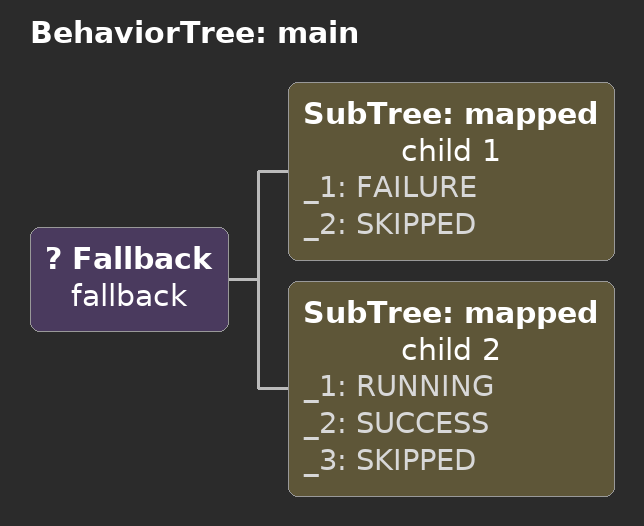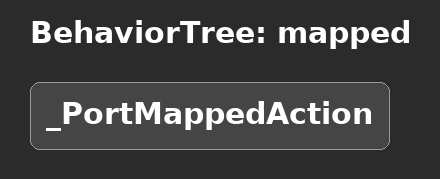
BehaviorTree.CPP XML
<?xml version="1.0" encoding="UTF-8"?>
<root BTCPP_format="4" main_tree_to_execute="main">
  <BehaviorTree ID="main">
    <Fallback name="fallback">
      <SubTree ID="mapped" name="child 1" _1="FAILURE" _2="SKIPPED" />
      <SubTree ID="mapped" name="child 2" _1="RUNNING" _2="SUCCESS" _3="SKIPPED" />
    </Fallback>
  </BehaviorTree>

  <BehaviorTree ID="mapped">
    <_PortMappedAction />
  </BehaviorTree>
</root>
